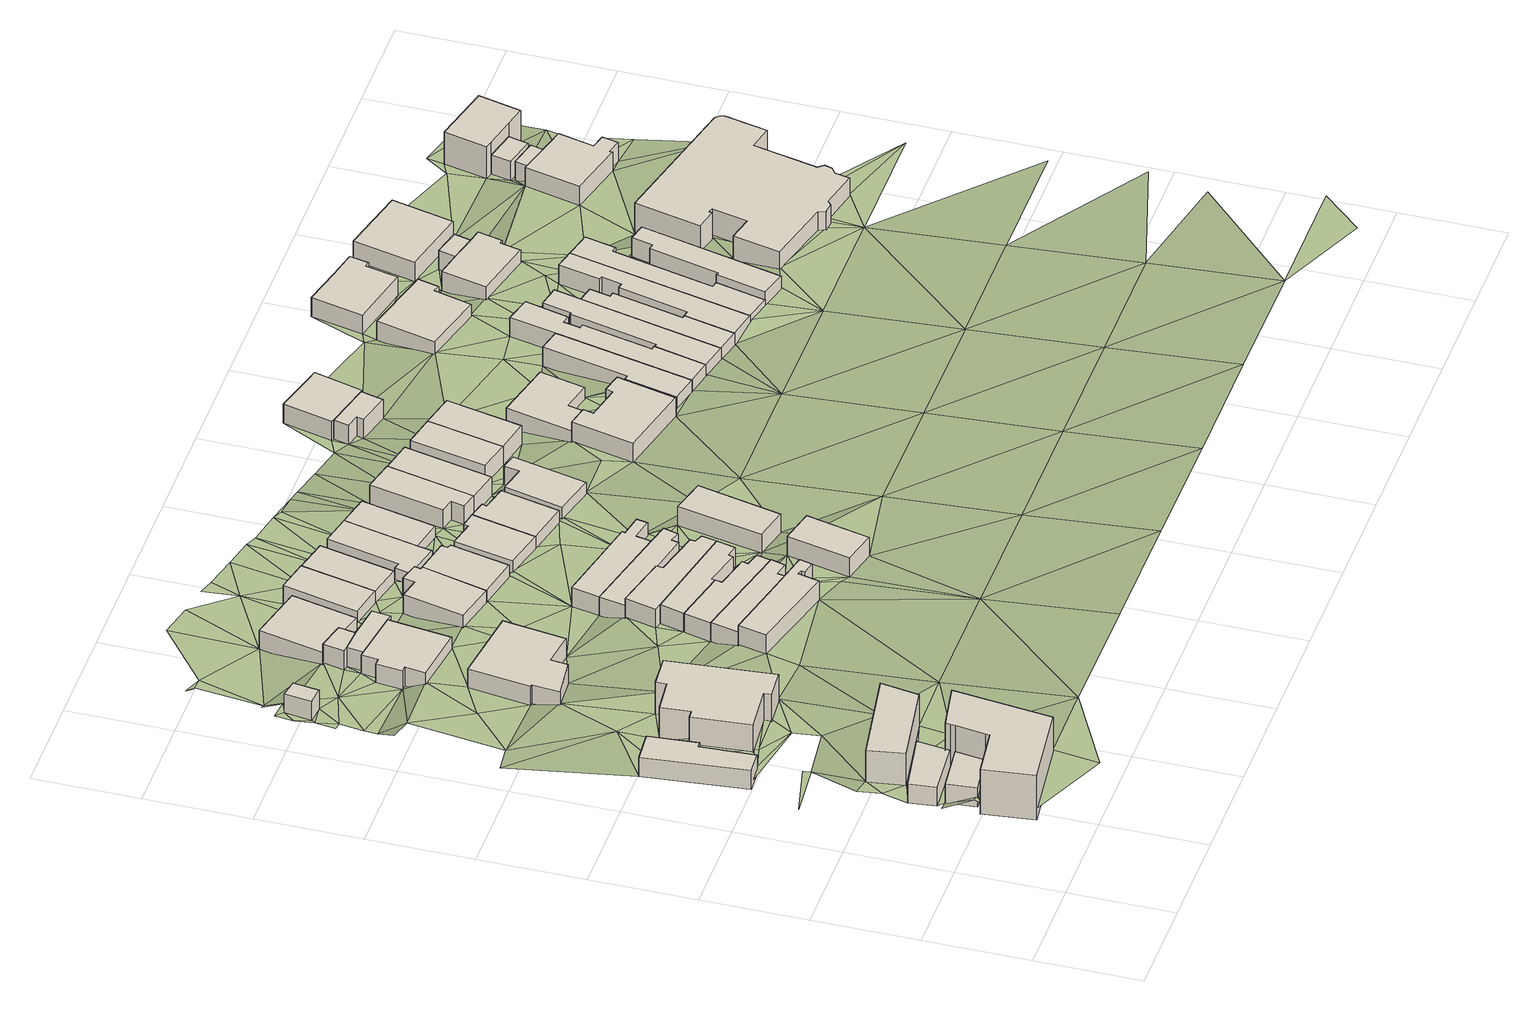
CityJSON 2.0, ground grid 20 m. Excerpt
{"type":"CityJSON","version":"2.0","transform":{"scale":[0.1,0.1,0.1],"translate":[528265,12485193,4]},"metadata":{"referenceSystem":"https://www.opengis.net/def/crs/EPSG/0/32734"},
"CityObjects":{
"building1":{"type":"Building","attributes":{"building":"yes","building:levels":1,"building_height":4.1,"plus_code":"4FRW3C9W+9MX","ground_height":29.31,"roof_height":33.41},"geometry":[{"type":"Solid","lod":"1","boundaries":[[[[0,1,2,3]],[[1,4,5,2]],[[4,6,7,5]],[[6,0,3,7]],[[3,2,5,7]],[[6,4,1,0]]]]}]},
"building2":{"type":"Building","attributes":{"building":"yes","building:levels":1,"building_height":4.1,"plus_code":"4FRW3C9W+CM9","ground_height":29.31,"roof_height":33.41},"geometry":[{"type":"Solid","lod":"1","boundaries":[[[[8,9,10,11]],[[9,12,13,10]],[[12,14,15,13]],[[14,16,17,15]],[[16,8,11,17]],[[11,10,13,15,17]],[[16,14,12,9,8]]]]}]},
"building3":{"type":"Building","attributes":{"building":"yes","building:levels":3,"building_height":9.7,"plus_code":"4FRW3C9W+9PF","ground_height":29.31,"roof_height":39.01},"geometry":[{"type":"Solid","lod":"1","boundaries":[[[[9,8,18,19]],[[8,1,20,18]],[[1,0,21,20]],[[0,22,23,21]],[[22,24,25,23]],[[24,26,27,25]],[[26,28,29,27]],[[28,30,31,29]],[[30,9,19,31]],[[19,18,20,21,23,25,27,29,31]],[[30,28,26,24,22,0,1,8,9]]]]}]},
"building4":{"type":"Building","attributes":{"address":"2D King Street Woodstock 7915 Cape Town","building":"house","building:levels":1,"building_height":4.1,"plus_code":"4FRW3C9W+GMW","ground_height":25.97,"roof_height":30.07},"geometry":[{"type":"Solid","lod":"1","boundaries":[[[[32,33,34,35]],[[33,36,37,34]],[[36,38,39,37]],[[38,40,41,39]],[[40,42,43,41]],[[42,32,35,43]],[[35,34,37,39,41,43]],[[42,40,38,36,33,32]]]]}]},
"building5":{"type":"Building","attributes":{"building":"yes","building:levels":2,"building_height":6.9,"plus_code":"4FRW3C9W+CPW","ground_height":29.19,"roof_height":36.09},"geometry":[{"type":"Solid","lod":"1","boundaries":[[[[44,45,46,47]],[[45,48,49,46]],[[48,50,51,49]],[[50,44,47,51]],[[47,46,49,51]],[[50,48,45,44]]]]}]},
"building6":{"type":"Building","attributes":{"address":"4 King Street Woodstock Cape Town","building":"house","building:levels":2,"building_height":6.9,"plus_code":"4FRW3C9W+HP5","ground_height":25.89,"roof_height":32.79},"geometry":[{"type":"Solid","lod":"1","boundaries":[[[[52,53,54,55]],[[53,56,57,54]],[[56,58,59,57]],[[58,60,61,59]],[[60,62,63,61]],[[62,64,65,63]],[[64,66,67,65]],[[66,68,69,67]],[[68,70,71,69]],[[70,52,55,71]],[[55,54,57,59,61,63,65,67,69,71]],[[70,68,66,64,62,60,58,56,53,52]]]]}]},
"building7":{"type":"Building","attributes":{"address":"Barton Street Woodstock 7915 Cape Town","building":"shed","building:levels":1,"building_height":4.1,"plus_code":"4FRW3C9W+RM9","ground_height":22.35,"roof_height":26.45},"geometry":[{"type":"Solid","lod":"1","boundaries":[[[[72,73,74,75]],[[73,76,77,74]],[[76,78,79,77]],[[78,72,75,79]],[[75,74,77,79]],[[78,76,73,72]]]]}]},
"building8":{"type":"Building","attributes":{"address":"5 Tech Road Woodstock 7915 Cape Town","building":"house","building:levels":1,"building_height":4.1,"plus_code":"4FRW3C9W+MQW","ground_height":24.24,"roof_height":28.34},"geometry":[{"type":"Solid","lod":"1","boundaries":[[[[80,81,82,83]],[[81,84,85,82]],[[84,86,87,85]],[[86,88,89,87]],[[88,90,91,89]],[[90,92,93,91]],[[92,94,95,93]],[[94,80,83,95]],[[83,82,85,87,89,91,93,95]],[[94,92,90,88,86,84,81,80]]]]}]},
"building9":{"type":"Building","attributes":{"address":"3 Tech Road Woodstock 7915 Cape Town","building":"construction","building:levels":1,"building_height":4.1,"plus_code":"4FRW3C9W+QQF","ground_height":22.33,"roof_height":26.43},"geometry":[{"type":"Solid","lod":"1","boundaries":[[[[96,97,98,99]],[[97,100,101,98]],[[100,102,103,101]],[[102,104,105,103]],[[104,106,107,105]],[[106,108,109,107]],[[108,110,111,109]],[[110,112,113,111]],[[112,96,99,113]],[[99,98,101,103,105,107,109,111,113]],[[112,110,108,106,104,102,100,97,96]]]]}]},
"building10":{"type":"Building","attributes":{"address":"Barton Street 7915 Cape Town","building":"garage","building:levels":1,"building_height":4.1,"plus_code":"4FRW3C9W+RQ3","ground_height":22.33,"roof_height":26.43},"geometry":[{"type":"Solid","lod":"1","boundaries":[[[[114,115,116,117]],[[115,118,119,116]],[[118,120,121,119]],[[120,122,123,121]],[[122,114,117,123]],[[117,116,119,121,123]],[[122,120,118,115,114]]]]}]},
"building11":{"type":"Building","attributes":{"address":"Tech Road 7915 Cape Town","building":"garage","building:levels":1,"building_height":4.1,"plus_code":"4FRW3C9W+QQW","ground_height":22.33,"roof_height":26.43},"geometry":[{"type":"Solid","lod":"1","boundaries":[[[[122,120,121,123]],[[120,97,98,121]],[[97,96,99,98]],[[96,124,125,99]],[[124,126,127,125]],[[126,122,123,127]],[[123,121,98,99,125,127]],[[126,124,96,97,120,122]]]]}]},
"building12":{"type":"Building","attributes":{"address":"13 Melbourne Road Woodstock 7915 Cape Town","building":"house","building:levels":1,"building_height":4.1,"plus_code":"4FRW3C9W+HV4","ground_height":27.3,"roof_height":31.4},"geometry":[{"type":"Solid","lod":"1","boundaries":[[[[128,129,130,131]],[[129,132,133,130]],[[132,134,135,133]],[[134,136,137,135]],[[136,138,139,137]],[[138,140,141,139]],[[140,142,143,141]],[[142,144,145,143]],[[144,128,131,145]],[[131,130,133,135,137,139,141,143,145]],[[144,142,140,138,136,134,132,129,128]]]]}]},
"building13":{"type":"Building","attributes":{"address":"6 Barton Street Woodstock 7915 Cape Town","building":"house","building:levels":1,"building_height":4.1,"plus_code":"4FRW3C9W+RQQ","ground_height":20.43,"roof_height":24.53},"geometry":[{"type":"Solid","lod":"1","boundaries":[[[[146,147,148,149]],[[147,150,151,148]],[[150,152,153,151]],[[152,154,155,153]],[[154,146,149,155]],[[149,148,151,153,155]],[[154,152,150,147,146]]]]}]},
"building14":{"type":"Building","attributes":{"address":"11 Melbourne Road Woodstock 7915 Cape Town","building":"house","building:levels":1,"building_height":4.1,"plus_code":"4FRW3C9W+HVC","ground_height":25.89,"roof_height":29.99},"geometry":[{"type":"Solid","lod":"1","boundaries":[[[[156,157,158,159]],[[157,160,161,158]],[[160,162,163,161]],[[162,164,165,163]],[[164,166,167,165]],[[166,168,169,167]],[[168,170,171,169]],[[170,156,159,171]],[[159,158,161,163,165,167,169,171]],[[170,168,166,164,162,160,157,156]]]]}]},
"building15":{"type":"Building","attributes":{"address":"9 Melbourne Road Woodstock 7915 Cape Town","building":"house","building:levels":1,"building_height":4.1,"plus_code":"4FRW3C9W+HVV","ground_height":25.84,"roof_height":29.94},"geometry":[{"type":"Solid","lod":"1","boundaries":[[[[172,173,174,175]],[[173,176,177,174]],[[176,178,179,177]],[[178,180,181,179]],[[180,182,183,181]],[[182,184,185,183]],[[184,186,187,185]],[[186,172,175,187]],[[175,174,177,179,181,183,185,187]],[[186,184,182,180,178,176,173,172]]]]}]},
"building16":{"type":"Building","attributes":{"address":"7 Melbourne Road Woodstock 7915 Cape Town","building":"house","building:levels":1,"building_height":4.1,"plus_code":"4FRW3C9W+JV7","ground_height":25.84,"roof_height":29.94},"geometry":[{"type":"Solid","lod":"1","boundaries":[[[[188,173,174,189]],[[173,172,175,174]],[[172,190,191,175]],[[190,192,193,191]],[[192,194,195,193]],[[194,196,197,195]],[[196,198,199,197]],[[198,188,189,199]],[[189,174,175,191,193,195,197,199]],[[198,196,194,192,190,172,173,188]]]]}]},
"building17":{"type":"Building","attributes":{"address":"Woodstock Cape Town","building":"semidetached_house","building:levels":1,"building_height":4.1,"plus_code":"4FRW3C9W+QR9","ground_height":22.33,"roof_height":26.43},"geometry":[{"type":"Solid","lod":"1","boundaries":[[[[200,201,202,203]],[[201,204,205,202]],[[204,206,207,205]],[[206,208,209,207]],[[208,210,211,209]],[[210,212,213,211]],[[212,214,215,213]],[[214,200,203,215]],[[203,202,205,207,209,211,213,215]],[[214,212,210,208,206,204,201,200]]]]}]},
"building18":{"type":"Building","attributes":{"address":"5 Melbourne Road Woodstock 7915 Cape Town","building":"house","building:levels":1,"building_height":4.1,"plus_code":"4FRW3C9W+JVG","ground_height":25.84,"roof_height":29.94},"geometry":[{"type":"Solid","lod":"1","boundaries":[[[[216,217,218,219]],[[217,188,189,218]],[[188,198,199,189]],[[198,220,221,199]],[[220,222,223,221]],[[222,224,225,223]],[[224,226,227,225]],[[226,228,229,227]],[[228,216,219,229]],[[219,218,189,199,221,223,225,227,229]],[[228,226,224,222,220,198,188,217,216]]]]}]},
"building19":{"type":"Building","attributes":{"address":"Barton Street Woodstock Cape Town","building":"house","building:levels":1,"building_height":4.1,"plus_code":"4FRW3C9W+RRP","ground_height":20.45,"roof_height":24.55},"geometry":[{"type":"Solid","lod":"1","boundaries":[[[[230,231,232,233]],[[231,234,235,232]],[[234,236,237,235]],[[236,230,233,237]],[[233,232,235,237]],[[236,234,231,230]]]]}]},
"building20":{"type":"Building","attributes":{"address":"3 Melbourne Road Woodstock 7915 Cape Town","building":"house","building:levels":1,"building_height":4.1,"plus_code":"4FRW3C9W+JVX","ground_height":24.24,"roof_height":28.34},"geometry":[{"type":"Solid","lod":"1","boundaries":[[[[238,239,240,241]],[[239,242,243,240]],[[242,244,245,243]],[[244,246,247,245]],[[246,248,249,247]],[[248,250,251,249]],[[250,252,253,251]],[[252,254,255,253]],[[254,238,241,255]],[[241,240,243,245,247,249,251,253,255]],[[254,252,250,248,246,244,242,239,238]]]]}]},
"building21":{"type":"Building","attributes":{"address":"Woodstock Cape Town","building":"semidetached_house","building:levels":1,"building_height":4.1,"plus_code":"4FRW3C9W+QV4","ground_height":22.3,"roof_height":26.4},"geometry":[{"type":"Solid","lod":"1","boundaries":[[[[200,256,257,203]],[[256,258,259,257]],[[258,260,261,259]],[[260,262,263,261]],[[262,201,202,263]],[[201,200,203,202]],[[203,257,259,261,263,202]],[[201,262,260,258,256,200]]]]}]},
"building22":{"type":"Building","attributes":{"address":"1 Melbourne Road 7915 Cape Town","building":"house","building:levels":1,"building_height":4.1,"plus_code":"4FRW3C9W+MW6","ground_height":24.21,"roof_height":28.31},"geometry":[{"type":"Solid","lod":"1","boundaries":[[[[238,254,255,241]],[[254,264,265,255]],[[264,266,267,265]],[[266,268,269,267]],[[268,270,271,269]],[[270,272,273,271]],[[272,274,275,273]],[[274,238,241,275]],[[241,255,265,267,269,271,273,275]],[[274,272,270,268,266,264,254,238]]]]}]},
"building23":{"type":"Building","attributes":{"address":"Melbourne Road Woodstock 7915 Cape Town","building":"garage","building:levels":1,"amenity":"parking","building_height":4.1,"plus_code":"4FRW3C9W+GXJ","ground_height":27.3,"roof_height":31.4},"geometry":[{"type":"Solid","lod":"1","boundaries":[[[[276,277,278,279]],[[277,280,281,278]],[[280,282,283,281]],[[282,276,279,283]],[[279,278,281,283]],[[282,280,277,276]]]]}]},
"building24":{"type":"Building","attributes":{"address":"Barton Street Woodstock Cape Town","building":"house","building:levels":1,"building_height":4.1,"plus_code":"4FRW3C9W+RVF","ground_height":20.37,"roof_height":24.47},"geometry":[{"type":"Solid","lod":"1","boundaries":[[[[284,285,286,287]],[[285,288,289,286]],[[288,290,291,289]],[[290,284,287,291]],[[287,286,289,291]],[[290,288,285,284]]]]}]},
"building25":{"type":"Building","attributes":{"address":"38 Earl Street Woodstock 7915 Cape Town","building":"semidetached_house","building:levels":1,"building_height":4.1,"plus_code":"4FRW3C9W+PWV","ground_height":22.3,"roof_height":26.4},"geometry":[{"type":"Solid","lod":"1","boundaries":[[[[292,293,294,295]],[[293,296,297,294]],[[296,298,299,297]],[[298,300,301,299]],[[300,302,303,301]],[[302,292,295,303]],[[295,294,297,299,301,303]],[[302,300,298,296,293,292]]]]}]},
"building26":{"type":"Building","attributes":{"address":"12 Barton Street Woodstock Cape Town","building":"house","building:levels":1,"building_height":4.1,"plus_code":"4FRW3C9W+RWC","ground_height":20.37,"roof_height":24.47},"geometry":[{"type":"Solid","lod":"1","boundaries":[[[[304,305,306,307]],[[305,308,309,306]],[[308,310,311,309]],[[310,312,313,311]],[[312,314,315,313]],[[314,316,317,315]],[[316,304,307,317]],[[307,306,309,311,313,315,317]],[[316,314,312,310,308,305,304]]]]}]},
"building27":{"type":"Building","attributes":{"address":"Melbourne Road Woodstock 7915 Cape Town","building":"garage","building:levels":1,"amenity":"parking","building_height":4.1,"plus_code":"4FRW3C9W+JX4","ground_height":25.77,"roof_height":29.87},"geometry":[{"type":"Solid","lod":"1","boundaries":[[[[318,319,320,321]],[[319,322,323,320]],[[322,324,325,323]],[[324,318,321,325]],[[321,320,323,325]],[[324,322,319,318]]]]}]},
"building28":{"type":"Building","attributes":{"address":"14 Barton Street Woodstock Cape Town","building":"house","building:levels":1,"building_height":4.1,"plus_code":"4FRW3C9W+RW8","ground_height":20.37,"roof_height":24.47},"geometry":[{"type":"Solid","lod":"1","boundaries":[[[[305,304,307,306]],[[304,326,327,307]],[[326,328,329,327]],[[328,305,306,329]],[[306,307,327,329]],[[328,326,304,305]]]]}]},
"building29":{"type":"Building","attributes":{"address":"36 Earl Street Woodstock 7915 Cape Town","building":"semidetached_house","building:levels":1,"building_height":4.1,"plus_code":"4FRW3C9W+PXJ","ground_height":22.3,"roof_height":26.4},"geometry":[{"type":"Solid","lod":"1","boundaries":[[[[293,292,295,294]],[[292,330,331,295]],[[330,332,333,331]],[[332,334,335,333]],[[334,336,337,335]],[[336,293,294,337]],[[294,295,331,333,335,337]],[[336,334,332,330,292,293]]]]}]},
"building30":{"type":"Building","attributes":{"address":"16 Barton Street Woodstock Cape Town","building":"house","building:levels":1,"building_height":4.1,"plus_code":"4FRW3C9W+RX2","ground_height":22.3,"roof_height":26.4},"geometry":[{"type":"Solid","lod":"1","boundaries":[[[[338,339,340,341]],[[339,342,343,340]],[[342,344,345,343]],[[344,346,347,345]],[[346,348,349,347]],[[348,338,341,349]],[[341,340,343,345,347,349]],[[348,346,344,342,339,338]]]]}]},
"building31":{"type":"Building","attributes":{"address":"34 Earl Street Woodstock 7915 Cape Town","building":"semidetached_house","building:levels":1,"building_height":4.1,"plus_code":"4FRW3C9W+PXH","ground_height":22.27,"roof_height":26.37},"geometry":[{"type":"Solid","lod":"1","boundaries":[[[[350,351,352,353]],[[351,354,355,352]],[[354,356,357,355]],[[356,358,359,357]],[[358,360,361,359]],[[360,350,353,361]],[[353,352,355,357,359,361]],[[360,358,356,354,351,350]]]]}]},
"building32":{"type":"Building","attributes":{"address":"18 Barton Street Woodstock Cape Town","building":"house","building:levels":1,"building_height":4.1,"plus_code":"4FRW3C9W+QXW","ground_height":22.27,"roof_height":26.37},"geometry":[{"type":"Solid","lod":"1","boundaries":[[[[362,363,364,365]],[[363,366,367,364]],[[366,368,369,367]],[[368,362,365,369]],[[365,364,367,369]],[[368,366,363,362]]]]}]},
"building33":{"type":"Building","attributes":{"address":"Barton Street Woodstock Cape Town","building":"house","building:levels":1,"building_height":4.1,"plus_code":"4FRW3C9X+Q2V","ground_height":22.27,"roof_height":26.37},"geometry":[{"type":"Solid","lod":"1","boundaries":[[[[370,371,372,373]],[[371,374,375,372]],[[374,376,377,375]],[[376,370,373,377]],[[373,372,375,377]],[[376,374,371,370]]]]}]},
"building34":{"type":"Building","attributes":{"address":"Barton Street Woodstock Cape Town","building":"house","building:levels":1,"building_height":4.1,"plus_code":"4FRW3C9X+Q2Q","ground_height":22.27,"roof_height":26.37},"geometry":[{"type":"Solid","lod":"1","boundaries":[[[[371,370,373,372]],[[370,378,379,373]],[[378,380,381,379]],[[380,371,372,381]],[[372,373,379,381]],[[380,378,370,371]]]]}]},
"building35":{"type":"Building","attributes":{"address":"28 Earl Street Woodstock 7915 Cape Town","building":"house","building:levels":1,"building_height":4.1,"plus_code":"4FRW3C9X+M3W","ground_height":24.02,"roof_height":28.12},"geometry":[{"type":"Solid","lod":"1","boundaries":[[[[382,383,384,385]],[[383,386,387,384]],[[386,388,389,387]],[[388,390,391,389]],[[390,392,393,391]],[[392,394,395,393]],[[394,396,397,395]],[[396,382,385,397]],[[385,384,387,389,391,393,395,397]],[[396,394,392,390,388,386,383,382]]]]}]},
"building36":{"type":"Building","attributes":{"address":"12 Caleb Street 7915 Cape Town","building":"garage","building:levels":1,"building_height":4.1,"plus_code":"4FRW3C9X+V36","ground_height":20.41,"roof_height":24.51},"geometry":[{"type":"Solid","lod":"1","boundaries":[[[[398,399,400,401]],[[399,402,403,400]],[[402,404,405,403]],[[404,406,407,405]],[[406,408,409,407]],[[408,398,401,409]],[[401,400,403,405,407,409]],[[408,406,404,402,399,398]]]]}]},
"building37":{"type":"Building","attributes":{"address":"30 Earl Street Woodstock 7915 Cape Town","building":"house","building:levels":1,"building_height":4.1,"plus_code":"4FRW3C9X+P3X","ground_height":22.17,"roof_height":26.27},"geometry":[{"type":"Solid","lod":"1","boundaries":[[[[410,411,412,413]],[[411,414,415,412]],[[414,416,417,415]],[[416,418,419,417]],[[418,420,421,419]],[[420,422,423,421]],[[422,410,413,423]],[[413,412,415,417,419,421,423]],[[422,420,418,416,414,411,410]]]]}]},
"building38":{"type":"Building","attributes":{"address":"12 Caleb Street Woodstock 7915 Cape Town","building":"house","building:levels":1,"building_height":4.1,"plus_code":"4FRW3C9X+V3J","ground_height":20.41,"roof_height":24.51},"geometry":[{"type":"Solid","lod":"1","boundaries":[[[[399,398,401,400]],[[398,424,425,401]],[[424,426,427,425]],[[426,428,429,427]],[[428,430,431,429]],[[430,399,400,431]],[[400,401,425,427,429,431]],[[430,428,426,424,398,399]]]]}]},
"building39":{"type":"Building","attributes":{"address":"Earl Street Woodstock 7915 Cape Town","building":"house","building:levels":1,"building_height":4.1,"plus_code":"4FRW3C9X+P5J","ground_height":22.17,"roof_height":26.27},"geometry":[{"type":"Solid","lod":"1","boundaries":[[[[432,433,434,435]],[[433,436,437,434]],[[436,438,439,437]],[[438,440,441,439]],[[440,442,443,441]],[[442,432,435,443]],[[435,434,437,439,441,443]],[[442,440,438,436,433,432]]]]}]},
"building40":{"type":"Building","attributes":{"address":"Earl Street Woodstock 7915 Cape Town","building":"house","building:levels":1,"building_height":4.1,"plus_code":"4FRW3C9X+P5F","ground_height":22.17,"roof_height":26.27},"geometry":[{"type":"Solid","lod":"1","boundaries":[[[[444,445,446,447]],[[445,448,449,446]],[[448,450,451,449]],[[450,452,453,451]],[[452,454,455,453]],[[454,456,457,455]],[[456,458,459,457]],[[458,460,461,459]],[[460,433,434,461]],[[433,432,435,434]],[[432,444,447,435]],[[447,446,449,451,453,455,457,459,461,434,435]],[[432,433,460,458,456,454,452,450,448,445,444]]]]}]},
"building41":{"type":"Building","attributes":{"address":"Earl Street Woodstock 7915 Cape Town","building":"house","building:levels":1,"building_height":4.1,"plus_code":"4FRW3C9X+P5H","ground_height":22,"roof_height":26.1},"geometry":[{"type":"Solid","lod":"1","boundaries":[[[[462,463,464,465]],[[463,466,467,464]],[[466,468,469,467]],[[468,470,471,469]],[[470,472,473,471]],[[472,474,475,473]],[[474,476,477,475]],[[476,478,479,477]],[[478,462,465,479]],[[465,464,467,469,471,473,475,477,479]],[[478,476,474,472,470,468,466,463,462]]]]}]},
"building42":{"type":"Building","attributes":{"address":"Earl Street Woodstock 7915 Cape Town","building":"house","building:levels":1,"building_height":4.1,"plus_code":"4FRW3C9X+P67","ground_height":22,"roof_height":26.1},"geometry":[{"type":"Solid","lod":"1","boundaries":[[[[462,478,479,465]],[[478,480,481,479]],[[480,482,483,481]],[[482,484,485,483]],[[484,486,487,485]],[[486,488,489,487]],[[488,490,491,489]],[[490,462,465,491]],[[465,479,481,483,485,487,489,491]],[[490,488,486,484,482,480,478,462]]]]}]},
"building43":{"type":"Building","attributes":{"address":"11 Caleb Street Woodstock 7915 Cape Town","building":"house","building:levels":1,"building_height":4.1,"plus_code":"4FRW3C9X+R5W","ground_height":20.29,"roof_height":24.39},"geometry":[{"type":"Solid","lod":"1","boundaries":[[[[492,493,494,495]],[[493,496,497,494]],[[496,498,499,497]],[[498,500,501,499]],[[500,502,503,501]],[[502,492,495,503]],[[495,494,497,499,501,503]],[[502,500,498,496,493,492]]]]}]},
"building44":{"type":"Building","attributes":{"address":"Earl Street Woodstock 7915 Cape Town","building":"house","building:levels":1,"building_height":4.1,"plus_code":"4FRW3C9X+P69","ground_height":22,"roof_height":26.1},"geometry":[{"type":"Solid","lod":"1","boundaries":[[[[504,505,506,507]],[[505,508,509,506]],[[508,510,511,509]],[[510,512,513,511]],[[512,514,515,513]],[[514,516,517,515]],[[516,518,519,517]],[[518,482,483,519]],[[482,480,481,483]],[[480,504,507,481]],[[507,506,509,511,513,515,517,519,483,481]],[[480,482,518,516,514,512,510,508,505,504]]]]}]},
"building45":{"type":"Building","attributes":{"address":"Grace Cottage (NOAH) 9 Caleb Street Woodstock 7915 Cape Town","building":"residential","building:levels":1,"building:use":"residential","beds":"9","amenity":"social_facility","social_facility":"group_home","operator":"Neighbourhood Old Age Home","operator:type":"ngo","building_height":4.1,"plus_code":"4FRW3C9X+W62","ground_height":20.29,"roof_height":24.39},"geometry":[{"type":"Solid","lod":"1","boundaries":[[[[520,521,522,523]],[[521,524,525,522]],[[524,526,527,525]],[[526,528,529,527]],[[528,530,531,529]],[[530,532,533,531]],[[532,520,523,533]],[[523,522,525,527,529,531,533]],[[532,530,528,526,524,521,520]]]]}]},
"building46":{"type":"Building","attributes":{"address":"Earl Street Woodstock 7915 Cape Town","building":"house","building:levels":1,"building_height":4.1,"plus_code":"4FRW3C9X+P76","ground_height":22,"roof_height":26.1},"geometry":[{"type":"Solid","lod":"1","boundaries":[[[[534,535,536,537]],[[535,538,539,536]],[[538,540,541,539]],[[540,542,543,541]],[[542,544,545,543]],[[544,505,506,545]],[[505,504,507,506]],[[504,534,537,507]],[[537,536,539,541,543,545,506,507]],[[504,505,544,542,540,538,535,534]]]]}]},
"building47":{"type":"Building","attributes":{"address":"16 Earl Street Woodstock 7915 Cape Town","building":"house","building:levels":1,"building_height":4.1,"plus_code":"4FRW3C9X+P74","ground_height":23.73,"roof_height":27.83},"geometry":[{"type":"Solid","lod":"1","boundaries":[[[[546,547,548,549]],[[547,550,551,548]],[[550,552,553,551]],[[552,554,555,553]],[[554,556,557,555]],[[556,558,559,557]],[[558,560,561,559]],[[560,546,549,561]],[[549,548,551,553,555,557,559,561]],[[560,558,556,554,552,550,547,546]]]]}]},
"building48":{"type":"Building","attributes":{"address":"10 Caesar Street Woodstock 7915 Cape Town","building":"house","building:levels":1,"building_height":4.1,"plus_code":"4FRW3C9X+R7J","ground_height":20.29,"roof_height":24.39},"geometry":[{"type":"Solid","lod":"1","boundaries":[[[[562,563,564,565]],[[563,566,567,564]],[[566,568,569,567]],[[568,570,571,569]],[[570,572,573,571]],[[572,574,575,573]],[[574,576,577,575]],[[576,562,565,577]],[[565,564,567,569,571,573,575,577]],[[576,574,572,570,568,566,563,562]]]]}]},
"building49":{"type":"Building","attributes":{"address":"Caesar Street 7915 Woodstock, Cape Town","building":"garage","building:levels":1,"building_height":4.1,"plus_code":"4FRW3C9X+R7V","ground_height":20.29,"roof_height":24.39},"geometry":[{"type":"Solid","lod":"1","boundaries":[[[[562,578,579,565]],[[578,580,581,579]],[[580,563,564,581]],[[563,562,565,564]],[[565,579,581,564]],[[563,580,578,562]]]]}]},
"building50":{"type":"Building","attributes":{"address":"8 Caesar Street Woodstock 7915 Cape Town","building":"house","building:levels":1,"building_height":4.1,"plus_code":"4FRW3C9X+V7M","ground_height":20.29,"roof_height":24.39},"geometry":[{"type":"Solid","lod":"1","boundaries":[[[[582,583,584,585]],[[583,586,587,584]],[[586,588,589,587]],[[588,582,585,589]],[[585,584,587,589]],[[588,586,583,582]]]]}]},
"building51":{"type":"Building","attributes":{"address":"Victoria Court Earl Street Woodstock 7915 Cape Town","building":"apartments","building:levels":2,"building:flats":"11","building_height":6.9,"plus_code":"4FRW3C9X+M9M","ground_height":21.75,"roof_height":28.65},"geometry":[{"type":"Solid","lod":"1","boundaries":[[[[590,591,592,593]],[[591,594,595,592]],[[594,596,597,595]],[[596,598,599,597]],[[598,600,601,599]],[[600,602,603,601]],[[602,604,605,603]],[[604,606,607,605]],[[606,608,609,607]],[[608,610,611,609]],[[610,612,613,611]],[[612,614,615,613]],[[614,616,617,615]],[[616,618,619,617]],[[618,620,621,619]],[[620,622,623,621]],[[622,624,625,623]],[[624,626,627,625]],[[626,628,629,627]],[[628,630,631,629]],[[630,632,633,631]],[[632,590,593,633]],[[593,592,595,597,599,601,603,605,607,609,611,613,615,617,619,621,623,625,627,629,631,633]],[[632,630,628,626,624,622,620,618,616,614,612,610,608,606,604,602,600,598,596,594,591,590]]]]}]},
"building52":{"type":"Building","attributes":{"address":"11 Caesar Street Woodstock 7915 Cape Town","building":"house","building:levels":1,"building_height":4.1,"plus_code":"4FRW3C9X+R94","ground_height":21.75,"roof_height":25.85},"geometry":[{"type":"Solid","lod":"1","boundaries":[[[[634,635,636,637]],[[635,638,639,636]],[[638,640,641,639]],[[640,642,643,641]],[[642,644,645,643]],[[644,646,647,645]],[[646,648,649,647]],[[648,634,637,649]],[[637,636,639,641,643,645,647,649]],[[648,646,644,642,640,638,635,634]]]]}]},
"building53":{"type":"Building","attributes":{"building":"garage","building:levels":1,"building_height":4.1,"plus_code":"4FRW3C9X+R9G","ground_height":20.21,"roof_height":24.31},"geometry":[{"type":"Solid","lod":"1","boundaries":[[[[650,651,652,653]],[[651,654,655,652]],[[654,656,657,655]],[[656,650,653,657]],[[653,652,655,657]],[[656,654,651,650]]]]}]},
"building54":{"type":"Building","attributes":{"building":"garage","building:levels":1,"building_height":4.1,"plus_code":"4FRW3C9X+R9X","ground_height":20.21,"roof_height":24.31},"geometry":[{"type":"Solid","lod":"1","boundaries":[[[[658,659,660,661]],[[659,662,663,660]],[[662,664,665,663]],[[664,658,661,665]],[[661,660,663,665]],[[664,662,659,658]]]]}]},
"building55":{"type":"Building","attributes":{"address":"9 Caesar Street Woodstock Cape Town","building":"house","building:levels":2,"building_height":6.9,"plus_code":"4FRW3C9X+VC6","ground_height":20.21,"roof_height":27.11},"geometry":[{"type":"Solid","lod":"1","boundaries":[[[[659,658,666,667]],[[658,668,669,666]],[[668,670,671,669]],[[670,672,673,671]],[[672,674,675,673]],[[674,659,667,675]],[[667,666,669,671,673,675]],[[674,672,670,668,658,659]]]]}]},
"terrain1":{"type":"TINRelief","geometry":[{"type":"CompositeSurface","lod":"1","boundaries":[[[676,677,678]],[[679,676,4]],[[678,4,676]],[[680,678,677]],[[681,14,682]],[[16,4,8]],[[681,683,684]],[[685,678,680]],[[681,682,683]],[[686,687,688]],[[14,12,682]],[[1,8,4]],[[689,684,683]],[[690,689,691]],[[689,683,692]],[[693,682,12]],[[12,9,30]],[[694,695,696]],[[697,698,695]],[[697,695,699]],[[687,700,688]],[[701,699,695]],[[701,695,694]],[[683,48,692]],[[12,30,693]],[[697,699,702]],[[32,703,704]],[[697,702,42]],[[42,703,32]],[[700,30,688]],[[42,702,58]],[[701,705,699]],[[704,703,706]],[[707,58,702]],[[703,42,58]],[[701,694,708]],[[705,701,708]],[[30,709,693]],[[694,692,710]],[[53,703,58]],[[48,710,692]],[[711,706,703]],[[30,700,709]],[[708,694,710]],[[709,48,693]],[[53,58,56]],[[712,706,713]],[[714,715,712]],[[711,703,53]],[[713,706,716]],[[706,711,716]],[[717,718,719]],[[719,73,720]],[[721,710,48]],[[711,53,52]],[[106,714,712]],[[718,76,719]],[[714,106,722]],[[72,720,73]],[[73,719,76]],[[718,722,723]],[[48,709,721]],[[72,724,720]],[[712,713,725]],[[711,726,716]],[[727,713,716]],[[728,724,72]],[[718,723,76]],[[711,52,90]],[[723,722,106]],[[728,72,78]],[[712,725,106]],[[725,713,727]],[[729,52,710]],[[76,723,78]],[[730,728,78]],[[731,728,730]],[[729,710,721]],[[700,732,709]],[[723,106,104]],[[106,725,108]],[[90,52,733]],[[723,115,78]],[[115,730,78]],[[734,52,729]],[[100,723,104]],[[730,735,736]],[[90,94,92]],[[737,725,727]],[[738,736,739]],[[100,118,723]],[[734,156,52]],[[104,102,100]],[[736,735,739]],[[52,156,733]],[[118,115,723]],[[709,132,721]],[[700,740,732]],[[94,90,733]],[[120,100,97]],[[120,118,100]],[[730,154,735]],[[80,737,727]],[[154,730,115]],[[729,721,132]],[[741,733,156]],[[732,132,709]],[[94,733,742]],[[741,743,733]],[[80,94,744]],[[733,743,742]],[[737,80,745]],[[735,154,746]],[[741,747,743]],[[96,737,124]],[[748,114,122]],[[737,745,124]],[[742,238,94]],[[80,744,745]],[[744,94,274]],[[126,748,122]],[[238,274,94]],[[745,212,124]],[[745,744,749]],[[748,126,750]],[[751,144,752]],[[126,124,753]],[[753,750,126]],[[749,744,274]],[[746,154,754]],[[124,212,753]],[[732,755,132]],[[732,740,756]],[[748,750,152]],[[132,138,134]],[[144,142,752]],[[132,140,138]],[[138,136,134]],[[755,732,277]],[[753,757,750]],[[140,132,755]],[[154,152,758]],[[184,172,186]],[[754,154,758]],[[212,208,753]],[[759,760,752]],[[231,152,750]],[[192,190,172]],[[142,759,752]],[[140,755,277]],[[210,208,212]],[[753,208,757]],[[732,280,277]],[[274,761,749]],[[140,277,142]],[[192,172,184]],[[762,228,226]],[[152,231,758]],[[180,184,182]],[[276,759,142]],[[276,142,277]],[[761,274,763]],[[192,184,180]],[[757,208,764]],[[759,276,765]],[[226,766,762]],[[208,206,767]],[[194,192,196]],[[196,192,180]],[[180,765,276]],[[767,764,208]],[[206,204,201]],[[758,231,230]],[[768,280,732]],[[201,767,206]],[[274,769,763]],[[226,224,766]],[[732,756,768]],[[758,770,771]],[[772,196,180]],[[764,767,773]],[[772,180,276]],[[201,774,767]],[[198,196,772]],[[274,272,769]],[[300,761,763]],[[222,220,224]],[[220,198,772]],[[224,220,766]],[[775,758,230]],[[758,775,770]],[[290,764,773]],[[774,201,262]],[[300,258,761]],[[282,772,276]],[[220,776,766]],[[776,777,766]],[[773,778,308]],[[262,260,258]],[[779,780,781]],[[769,782,763]],[[300,262,258]],[[262,300,774]],[[220,772,783]],[[773,308,290]],[[784,772,282]],[[220,783,776]],[[780,779,785]],[[272,270,268]],[[786,230,290]],[[786,775,230]],[[783,779,776]],[[787,282,280]],[[788,774,300]],[[789,774,788]],[[300,298,296]],[[779,783,785]],[[787,280,768]],[[790,769,272]],[[300,296,788]],[[783,268,785]],[[782,769,790]],[[268,791,272]],[[290,308,792]],[[784,282,787]],[[792,786,290]],[[272,791,790]],[[268,783,324]],[[788,296,342]],[[293,342,296]],[[768,756,793]],[[342,794,788]],[[346,342,293]],[[795,308,305]],[[795,792,308]],[[336,346,293]],[[788,794,796]],[[268,797,791]],[[342,346,344]],[[797,268,324]],[[791,332,790]],[[787,798,784]],[[798,324,784]],[[346,336,348]],[[342,339,794]],[[332,336,334]],[[348,336,332]],[[796,799,305]],[[794,339,796]],[[791,800,332]],[[799,795,305]],[[801,787,768]],[[332,802,348]],[[332,800,802]],[[803,799,796]],[[799,803,795]],[[796,339,804]],[[801,768,793]],[[324,805,797]],[[800,806,802]],[[324,798,805]],[[803,796,804]],[[802,806,354]],[[354,376,802]],[[807,339,338]],[[804,339,807]],[[798,787,808]],[[797,809,351]],[[802,376,368]],[[351,376,354]],[[809,797,805]],[[351,370,376]],[[808,787,801]],[[368,376,374]],[[368,810,338]],[[810,807,338]],[[809,811,351]],[[805,798,388]],[[811,809,805]],[[378,370,351]],[[811,378,351]],[[402,368,374]],[[812,801,793]],[[810,368,402]],[[813,798,808]],[[813,388,798]],[[374,371,406]],[[406,402,374]],[[378,811,814]],[[810,402,430]],[[815,816,817]],[[402,399,430]],[[402,406,404]],[[428,810,430]],[[817,816,394]],[[814,380,378]],[[371,408,406]],[[808,801,818]],[[817,392,819]],[[408,371,380]],[[394,392,817]],[[820,819,392]],[[821,390,388]],[[812,818,801]],[[388,822,821]],[[420,380,814]],[[822,388,813]],[[390,820,392]],[[390,821,823]],[[398,408,424]],[[820,390,823]],[[820,823,824]],[[825,813,808]],[[813,826,822]],[[408,380,827]],[[420,828,380]],[[820,824,436]],[[818,825,808]],[[408,827,424]],[[420,820,436]],[[829,826,813]],[[828,827,380]],[[830,829,813]],[[426,424,831]],[[828,420,436]],[[812,832,818]],[[813,833,830]],[[833,813,825]],[[827,831,424]],[[433,828,436]],[[834,450,835]],[[450,834,836]],[[828,460,827]],[[828,433,460]],[[450,836,837]],[[450,454,452]],[[825,818,838]],[[450,456,454]],[[500,831,827]],[[830,833,839]],[[837,456,450]],[[840,827,460]],[[500,526,831]],[[837,841,456]],[[832,838,818]],[[837,842,841]],[[843,844,845]],[[846,839,833]],[[458,456,841]],[[845,844,847]],[[460,458,840]],[[526,524,831]],[[458,841,463]],[[847,848,845]],[[849,846,833]],[[528,526,500]],[[845,490,850]],[[462,490,463]],[[851,840,458]],[[463,851,458]],[[833,825,852]],[[490,845,510]],[[510,845,848]],[[493,840,496]],[[838,853,825]],[[833,854,849]],[[496,840,851]],[[498,528,500]],[[848,855,510]],[[463,490,508]],[[855,512,510]],[[490,510,508]],[[856,546,558]],[[463,857,851]],[[566,496,851]],[[546,560,558]],[[496,566,498]],[[857,463,508]],[[825,853,852]],[[854,858,849]],[[583,528,498]],[[833,852,854]],[[856,558,540]],[[583,498,566]],[[528,532,530]],[[528,583,532]],[[857,859,851]],[[860,838,832]],[[857,508,505]],[[849,858,552]],[[832,861,862]],[[566,580,583]],[[580,566,563]],[[556,554,558]],[[554,540,558]],[[859,857,505]],[[542,540,554]],[[582,532,583]],[[859,505,544]],[[554,552,542]],[[858,863,552]],[[542,552,544]],[[864,854,865]],[[544,866,859]],[[586,583,580]],[[852,865,854]],[[858,867,863]],[[866,868,859]],[[853,838,869]],[[867,858,870]],[[552,863,590]],[[552,590,544]],[[580,578,586]],[[578,562,576]],[[867,870,871]],[[867,871,872]],[[586,578,576]],[[873,865,852]],[[635,866,544]],[[874,873,852]],[[544,590,635]],[[875,852,853]],[[852,876,874]],[[634,576,866]],[[586,576,634]],[[866,635,634]],[[877,878,876]],[[588,586,879]],[[880,876,852]],[[635,590,638]],[[586,634,674]],[[674,879,586]],[[877,876,880]],[[881,882,883]],[[877,880,882]],[[884,638,590]],[[883,885,881]],[[654,634,886]],[[654,662,634]],[[634,662,674]],[[634,887,886]],[[662,659,674]],[[642,640,638]],[[654,664,662]],[[648,887,634]],[[672,879,674]],[[888,664,654]],[[884,642,638]],[[672,889,879]],[[888,887,648]],[[646,644,890]],[[648,664,888]],[[646,890,648]],[[891,644,642]],[[891,642,884]],[[644,892,890]],[[658,664,668]],[[648,893,664]],[[648,890,894]],[[891,892,644]],[[670,889,672]],[[664,893,668]],[[648,894,893]],[[895,889,670]],[[668,893,896]],[[668,896,670]]]}]}
},
"vertices":[
[157,191,96],[165,248,96],[165,248,137],[157,191,137],[72,238,96],[72,238,137],[77,181,96],[77,181,137],
[166,257,96],[167,266,96],[167,266,137],[166,257,137],[174,320,96],[174,320,137],[53,300,96],[53,300,137],[59,248,96],[59,248,137],
[166,257,193],[167,266,193],[165,248,193],[157,191,193],[156,183,96],[156,183,193],[59,171,96],[59,171,193],[70,73,96],[70,73,193],[236,93,96],[236,93,193],[259,282,96],[259,282,193],
[35,777,62],[55,581,62],[55,581,103],[35,777,103],[100,584,62],[100,584,103],[94,688,62],[94,688,103],[105,689,62],[105,689,103],[97,782,62],[97,782,103],
[101,317,95],[267,343,95],[267,343,164],[101,317,164],[279,416,95],[279,416,164],[90,386,95],[90,386,164],
[275,805,62],[212,800,62],[212,800,131],[275,805,131],[213,780,62],[213,780,131],[145,773,62],[145,773,131],[150,717,62],[150,717,131],[134,716,62],[134,716,131],[144,604,62],[144,604,131],[235,612,62],[235,612,131],[236,598,62],[236,598,131],[294,603,62],[294,603,131],
[78,1427,26],[70,1375,26],[70,1375,67],[78,1427,67],[105,1372,26],[105,1372,67],[112,1421,26],[112,1421,67],
[359,1118,45],[212,1137,45],[212,1137,86],[359,1118,86],[195,1019,45],[195,1019,86],[200,1019,45],[200,1019,86],[194,966,45],[194,966,86],[273,975,45],[273,975,86],[277,1007,45],[277,1007,86],[342,999,45],[342,999,86],
[329,1316,26],[229,1330,26],[229,1330,67],[329,1316,67],[221,1331,26],[221,1331,67],[217,1299,26],[217,1299,67],[204,1300,26],[204,1300,67],[198,1250,26],[198,1250,67],[209,1249,26],[209,1249,67],[204,1210,26],[204,1210,67],[313,1196,26],[313,1196,67],
[284,1390,26],[232,1403,26],[232,1403,67],[284,1390,67],[223,1362,26],[223,1362,67],[234,1361,26],[234,1361,67],[278,1358,26],[278,1358,67],
[341,1314,26],[341,1314,67],[345,1349,26],[345,1349,67],
[423,714,76],[411,660,76],[411,660,117],[423,714,117],[583,616,76],[583,616,117],[593,657,76],[593,657,117],[602,654,76],[602,654,117],[601,647,76],[601,647,117],[626,642,76],[626,642,117],[632,666,76],[632,666,117],[530,689,76],[530,689,117],
[232,1403,7],[284,1390,7],[284,1390,48],[232,1403,48],[342,1375,7],[342,1375,48],[371,1500,7],[371,1500,48],[261,1526,7],[261,1526,48],
[435,767,62],[423,714,62],[423,714,103],[435,767,103],[530,689,62],[530,689,103],[532,696,62],[532,696,103],[598,682,62],[598,682,103],[600,696,62],[600,696,103],[627,690,62],[627,690,103],[635,718,62],[635,718,103],
[554,794,61],[448,819,61],[448,819,102],[554,794,102],[435,767,61],[435,767,102],[635,718,61],[635,718,102],[641,746,61],[641,746,102],[614,753,61],[614,753,102],[617,765,61],[617,765,102],[551,781,61],[551,781,102],
[460,865,61],[460,865,102],[555,801,61],[555,801,102],[625,783,61],[625,783,102],[628,792,61],[628,792,102],[651,787,61],[651,787,102],[660,823,61],[660,823,102],
[456,1176,26],[489,1301,26],[489,1301,67],[456,1176,67],[483,1302,26],[483,1302,67],[486,1314,26],[486,1314,67],[449,1324,26],[449,1324,67],[444,1301,26],[444,1301,67],[404,1310,26],[404,1310,67],[377,1194,26],[377,1194,67],
[460,928,61],[445,869,61],[445,869,102],[460,928,102],[666,852,61],[666,852,102],[649,859,61],[649,859,102],[650,868,61],[650,868,102],[562,890,61],[562,890,102],[563,903,61],[563,903,102],
[456,1509,7],[394,1523,7],[394,1523,48],[456,1509,48],[360,1380,7],[360,1380,48],[424,1366,7],[424,1366,48],
[471,978,45],[460,928,45],[460,928,86],[471,978,86],[563,903,45],[563,903,86],[565,910,45],[565,910,86],[657,891,45],[657,891,86],[660,904,45],[660,904,86],[680,898,45],[680,898,86],[688,927,45],[688,927,86],[647,937,45],[647,937,86],
[536,1159,26],[536,1159,67],[562,1272,26],[562,1272,67],[554,1275,26],[554,1275,67],[556,1287,26],[556,1287,67],
[653,966,45],[653,966,86],[695,958,45],[695,958,86],[699,979,45],[699,979,86],[657,987,45],[657,987,86],[659,993,45],[659,993,86],[483,1031,45],[483,1031,86],
[688,705,76],[660,584,76],[660,584,117],[688,705,117],[726,569,76],[726,569,117],[754,690,76],[754,690,117],
[456,1509,6],[424,1366,6],[424,1366,47],[456,1509,47],[488,1351,6],[488,1351,47],[521,1494,6],[521,1494,47],
[626,1138,26],[654,1261,26],[654,1261,67],[626,1138,67],[623,1267,26],[623,1267,67],[621,1258,26],[621,1258,67],[573,1269,26],[573,1269,67],[549,1157,26],[549,1157,67],
[568,1333,6],[601,1475,6],[601,1475,47],[568,1333,47],[542,1488,6],[542,1488,47],[510,1350,6],[510,1350,47],[497,1353,6],[497,1353,47],[490,1322,6],[490,1322,47],[562,1305,6],[562,1305,47],
[735,916,60],[701,755,60],[701,755,101],[735,916,101],[765,740,60],[765,740,101],[802,899,60],[802,899,101],
[630,1320,6],[630,1320,47],[662,1461,6],[662,1461,47],
[708,1120,26],[708,1120,67],[734,1232,26],[734,1232,67],[685,1244,26],[685,1244,67],[688,1253,26],[688,1253,67],
[744,1440,26],[684,1454,26],[684,1454,67],[744,1440,67],[653,1312,26],[653,1312,67],[680,1306,26],[680,1306,67],[674,1281,26],[674,1281,67],[706,1273,26],[706,1273,67],
[799,1099,25],[832,1240,25],[832,1240,66],[799,1099,66],[803,1248,25],[803,1248,66],[796,1218,25],[796,1218,66],[746,1230,25],[746,1230,66],[719,1118,25],[719,1118,66],
[744,1440,25],[706,1273,25],[706,1273,66],[744,1440,66],[767,1259,25],[767,1259,66],[805,1427,25],[805,1427,66],
[855,1265,25],[887,1410,25],[887,1410,66],[855,1265,66],[825,1423,25],[825,1423,66],[795,1279,25],[795,1279,66],
[920,1251,25],[920,1251,66],[952,1395,25],[952,1395,66],
[972,1156,43],[932,1165,43],[932,1165,84],[972,1156,84],[904,1046,43],[904,1046,84],[1049,1013,43],[1049,1013,84],[1076,1126,43],[1076,1126,84],[1038,1135,43],[1038,1135,84],[1034,1121,43],[1034,1121,84],[967,1136,43],[967,1136,84],
[956,1550,7],[865,1572,7],[865,1572,48],[956,1550,48],[858,1543,7],[858,1543,48],[885,1537,7],[885,1537,48],[881,1523,7],[881,1523,48],[945,1507,7],[945,1507,48],
[932,1165,24],[972,1156,24],[972,1156,65],[932,1165,65],[990,1152,24],[990,1152,65],[999,1191,24],[999,1191,65],[1056,1178,24],[1056,1178,65],[1076,1264,24],[1076,1264,65],[961,1291,24],[961,1291,65],
[960,1549,7],[960,1549,48],[985,1642,7],[985,1642,48],[884,1668,7],[884,1668,48],[860,1574,7],[860,1574,48],
[1128,1007,24],[1188,1270,24],[1188,1270,65],[1128,1007,65],[1144,1280,24],[1144,1280,65],[1107,1117,24],[1107,1117,65],[1098,1119,24],[1098,1119,65],[1075,1019,24],[1075,1019,65],
[1177,997,24],[1201,1097,24],[1201,1097,65],[1177,997,65],[1193,1098,24],[1193,1098,65],[1224,1232,24],[1224,1232,65],[1215,1234,24],[1215,1234,65],[1222,1265,24],[1222,1265,65],[1238,1262,24],[1238,1262,65],[1259,1345,24],[1259,1345,65],[1208,1358,24],[1208,1358,65],
[1294,1256,23],[1306,1307,23],[1306,1307,64],[1294,1256,64],[1265,1316,23],[1265,1316,64],[1252,1261,23],[1252,1261,64],[1248,1262,23],[1248,1262,64],[1208,1095,23],[1208,1095,64],[1201,1097,23],[1201,1097,64],[1177,997,23],[1177,997,64],[1230,985,23],[1230,985,64],
[1277,975,23],[1277,975,64],[1300,1072,23],[1300,1072,64],[1294,1073,23],[1294,1073,64],[1326,1208,23],[1326,1208,64],[1316,1210,23],[1316,1210,64],[1325,1249,23],[1325,1249,64],
[1247,1439,6],[1266,1511,6],[1266,1511,47],[1247,1439,47],[1279,1507,6],[1279,1507,47],[1289,1547,6],[1289,1547,47],[1155,1581,6],[1155,1581,47],[1127,1469,6],[1127,1469,47],
[1332,963,23],[1413,1311,23],[1413,1311,64],[1332,963,64],[1375,1320,23],[1375,1320,64],[1357,1241,23],[1357,1241,64],[1363,1239,23],[1363,1239,64],[1354,1201,23],[1354,1201,64],[1343,1203,23],[1343,1203,64],[1311,1070,23],[1311,1070,64],
[1317,1678,6],[1261,1690,6],[1261,1690,47],[1317,1678,47],[1187,1708,6],[1187,1708,47],[1164,1609,6],[1164,1609,47],[1285,1582,6],[1285,1582,47],[1299,1644,6],[1299,1644,47],[1309,1641,6],[1309,1641,47],
[1382,951,23],[1405,1046,23],[1405,1046,64],[1382,951,64],[1393,1049,23],[1393,1049,64],[1439,1242,23],[1439,1242,64],[1450,1240,23],[1450,1240,64],[1464,1299,23],[1464,1299,64],
[1405,1046,40],[1382,951,40],[1382,951,81],[1405,1046,81],[1433,938,40],[1433,938,81],[1498,1207,40],[1498,1207,81],[1464,1215,40],[1464,1215,81],[1454,1175,40],[1454,1175,81],[1443,1177,40],[1443,1177,81],[1411,1044,40],[1411,1044,81],
[1420,1491,6],[1368,1504,6],[1368,1504,47],[1420,1491,47],[1321,1514,6],[1321,1514,47],[1301,1428,6],[1301,1428,47],[1418,1401,6],[1418,1401,47],[1427,1440,6],[1427,1440,47],[1435,1439,6],[1435,1439,47],[1446,1486,6],[1446,1486,47],
[1428,1523,6],[1428,1523,47],[1376,1536,6],[1376,1536,47],
[1360,1684,6],[1332,1566,6],[1332,1566,47],[1360,1684,47],[1462,1535,6],[1462,1535,47],[1490,1653,6],[1490,1653,47],
[1549,1235,20],[1519,1109,20],[1519,1109,89],[1549,1235,89],[1560,1099,20],[1560,1099,89],[1562,1105,20],[1562,1105,89],[1571,1103,20],[1571,1103,89],[1555,1035,20],[1555,1035,89],[1508,1046,20],[1508,1046,89],[1487,956,20],[1487,956,89],[1614,926,20],[1614,926,89],[1620,912,20],[1620,912,89],[1639,910,20],[1639,910,89],[1648,917,20],[1648,917,89],[1722,901,20],[1722,901,89],[1728,929,20],[1728,929,89],[1740,938,20],[1740,938,89],[1744,952,20],[1744,952,89],[1735,963,20],[1735,963,89],[1763,1085,20],[1763,1085,89],[1810,1075,20],[1810,1075,89],[1828,1156,20],[1828,1156,89],[1826,1165,20],[1826,1165,89],[1819,1172,20],[1819,1172,89],
[1626,1455,20],[1601,1349,20],[1601,1349,61],[1626,1455,61],[1710,1323,20],[1710,1323,61],[1711,1328,20],[1711,1328,61],[1739,1321,20],[1739,1321,61],[1746,1352,20],[1746,1352,61],[1718,1359,20],[1718,1359,61],[1734,1427,20],[1734,1427,61],
[1700,1437,5],[1708,1469,5],[1708,1469,46],[1700,1437,46],[1656,1482,5],[1656,1482,46],[1647,1450,5],[1647,1450,46],
[1720,1512,5],[1661,1526,5],[1661,1526,46],[1720,1512,46],[1653,1489,5],[1653,1489,46],[1711,1475,5],[1711,1475,46],
[1720,1512,74],[1661,1526,74],[1761,1503,5],[1761,1503,74],[1781,1584,5],[1781,1584,74],[1665,1612,5],[1665,1612,74],[1646,1530,5],[1646,1530,74],
[63,183,121],[59,171,121],[77,181,121],[55,239,96],[156,183,121],[66,349,96],[101,317,96],[90,386,96],[59,393,96],[157,191,121],[70,73,121],[225,6,121],[236,93,121],[113,491,77],[4,481,78],[110,505,77],[215,502,77],[267,343,96],[209,554,77],[100,584,77],[55,581,77],[105,689,77],[94,688,77],[144,604,77],[395,95,118],[146,595,77],[134,716,77],[146,850,62],[11,1019,45],[235,612,77],[60,1024,46],[150,717,77],[236,598,77],[395,345,95],[294,603,77],[194,966,62],[85,1208,46],[146,1100,46],[66,1255,26],[45,1219,46],[195,1019,46],[60,1329,26],[75,1327,26],[65,1367,26],[60,1403,26],[395,595,77],[67,1280,26],[146,1350,26],[64,1440,26],[204,1210,46],[200,1019,46],[212,1137,46],[101,1436,26],[411,660,77],[110,1473,7],[104,1475,7],[644,345,93],[395,850,62],[423,714,77],[146,1600,7],[125,1601,7],[313,1196,45],[119,1602,7],[112,1614,7],[644,95,115],[448,819,62],[460,928,62],[445,869,62],[395,1100,45],[377,1194,45],[266,1694,7],[460,865,62],[342,1375,26],[456,1176,45],[360,1380,26],[532,696,76],[598,682,76],[395,1350,26],[331,1679,7],[644,595,76],[893,95,111],[424,1366,26],[395,1600,7],[627,690,76],[600,696,76],[536,1159,45],[565,910,61],[549,1157,45],[488,1351,26],[635,718,76],[657,891,61],[490,1322,26],[893,345,91],[644,1100,45],[417,1659,7],[388,1668,7],[701,755,61],[497,1353,26],[562,1305,26],[481,1644,7],[680,898,61],[660,904,61],[510,1350,26],[688,927,61],[653,966,61],[647,937,61],[626,1138,45],[735,916,61],[765,740,61],[695,958,61],[539,1631,6],[893,595,76],[630,1320,26],[568,1333,26],[708,1120,45],[719,1118,45],[561,1622,6],[1142,95,107],[644,1350,26],[625,1608,6],[662,1461,26],[799,1099,44],[893,850,60],[644,1600,6],[746,1230,26],[1142,345,89],[767,1259,26],[682,1595,6],[705,1589,6],[904,1046,44],[796,1218,44],[763,1575,6],[1142,595,74],[893,1100,44],[828,1559,7],[932,1165,44],[1391,95,105],[1142,850,59],[961,1291,25],[972,1156,44],[967,1136,44],[990,1152,44],[1391,345,87],[999,1191,44],[1056,1178,43],[1075,1019,43],[1128,1007,43],[1098,1119,43],[1107,1117,43],[1391,595,71],[1177,997,43],[1127,1469,24],[1142,1350,24],[1230,985,43],[1277,975,40],[1142,1600,6],[1640,95,103],[1391,850,56],[1201,1097,43],[1193,1098,43],[1208,1095,43],[1248,1262,24],[1640,345,87],[1332,963,56],[1247,1439,24],[1265,1316,24],[1252,1261,24],[1294,1073,40],[1300,1072,40],[1326,1208,40],[1382,951,56],[1311,1070,40],[1343,1203,40],[1433,938,56],[1316,1210,40],[1301,1428,23],[1640,850,53],[1640,595,70],[1487,956,56],[1354,1201,40],[1393,1049,40],[1391,1350,23],[1508,1046,40],[1418,1401,23],[1863,300,86],[1818,18,103],[1890,95,103],[1519,1109,36],[1614,926,53],[1620,912,53],[1435,1439,23],[1560,1099,36],[1427,1440,23],[1888,414,86],[1555,1035,36],[1571,1103,36],[1562,1105,36],[1639,910,53],[1648,917,53],[1890,595,69],[1722,901,53],[1740,938,53],[1728,929,53],[1640,1600,5],[1890,850,52],[1735,963,53],[1744,952,53],[1810,1075,35],[1819,1172,35],[1763,1085,36],[1647,1450,20],[1700,1437,20],[1708,1469,20],[1671,1645,5],[1768,1374,20],[1805,1313,20],[1794,1368,20],[1788,1465,20],[1780,1428,20],[1794,1612,5],[1806,1540,5]
]}
